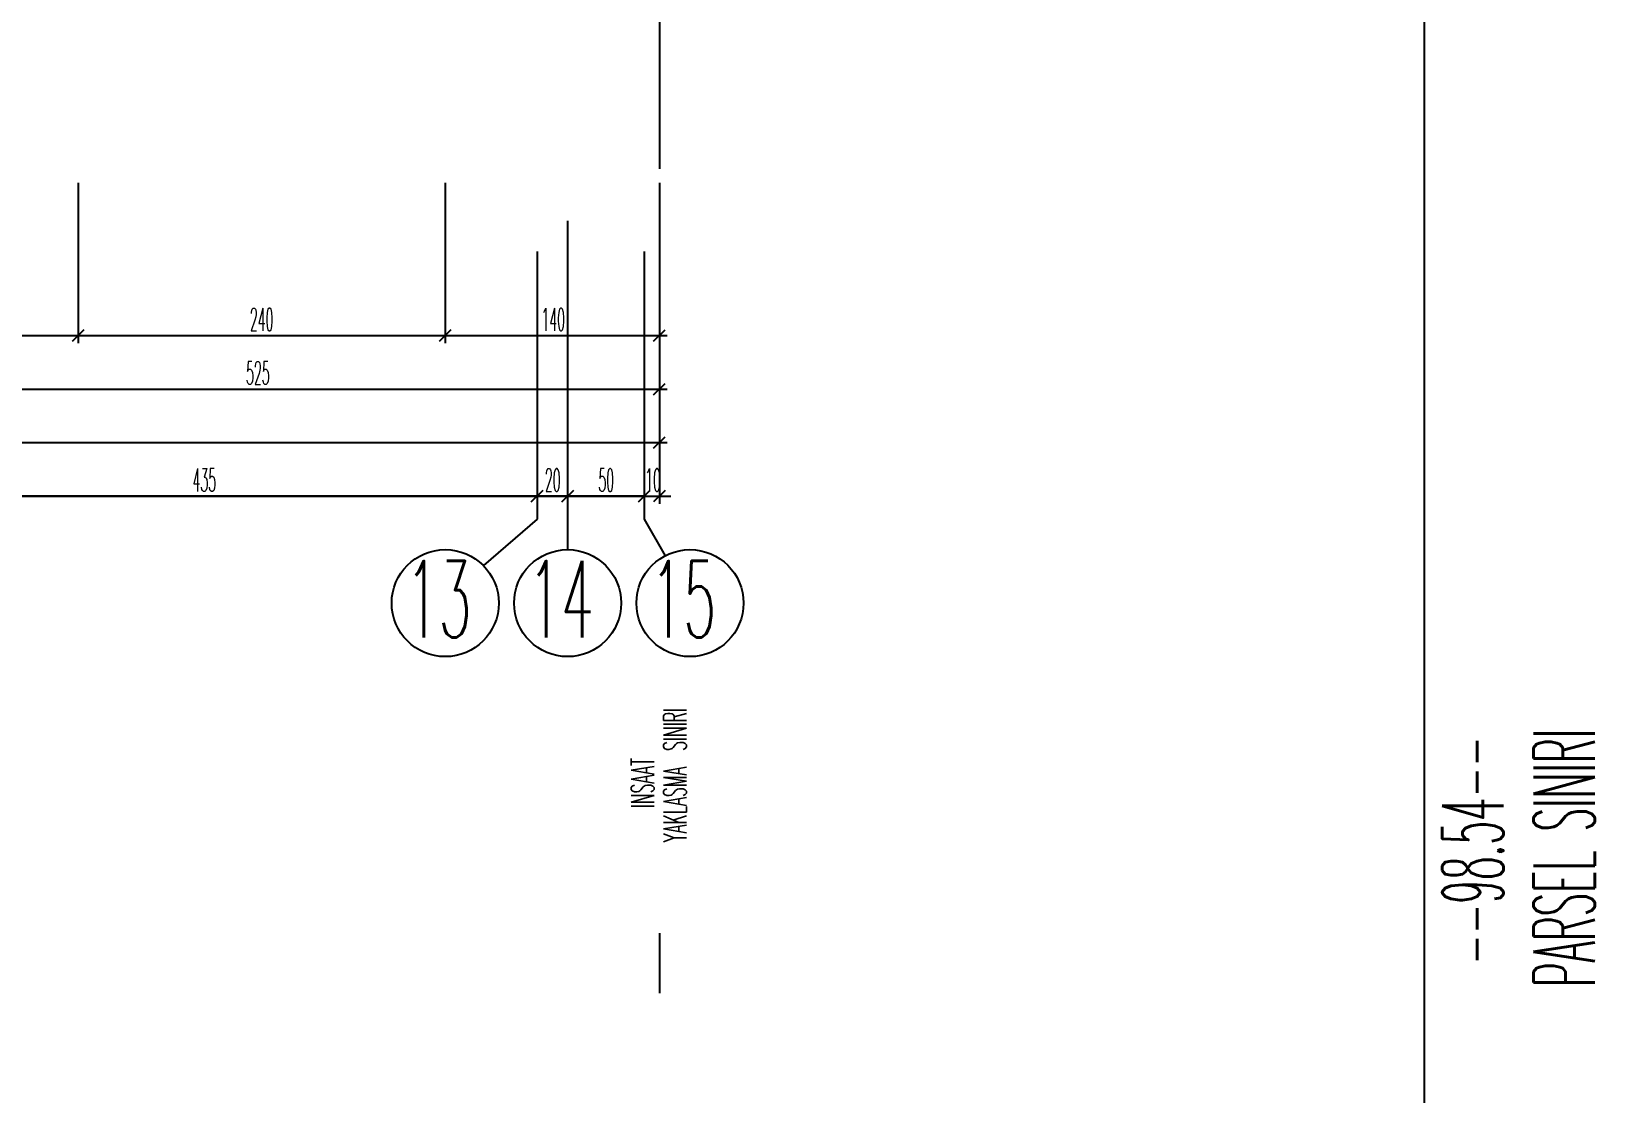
# Model space of a CAD drawing. Extents: x 78 to 306, y -397 to 18.
# Drawn here: x 272.169 to 272.3734, y -396.9119 to -396.7718 of the extents above; entities that cross this region are included whole.
import ezdxf

# ---------------------------------------------------------------- set-up
doc = ezdxf.new("R2010")
doc.units = 0
doc.header["$LTSCALE"] = 0.5
doc.header["$MEASUREMENT"] = 0
doc.linetypes.add('DASHDOT2', pattern=[0.5, 0.25, -0.125, 0, -0.125])
doc.linetypes.add('DASHED', pattern=[0.75, 0.5, -0.25])
doc.layers.get('0').update_dxf_attribs({"linetype": 'CONTINUOUS'})
for name, color, linetype in [('AKS', 5, 'DASHDOT2'), ('INS.YAKL.', 30, 'CONTINUOUS'), ('KOLON', 4, 'CONTINUOUS'), ('MERDIVEN', 3, 'CONTINUOUS'), ('OLCU', 31, 'CONTINUOUS'), ('TEFRIS', 11, 'CONTINUOUS')]:
    doc.layers.add(name, color=color, linetype=linetype)
doc.styles.add('OLCU', font='romans.shx', dxfattribs={"width": 0.6, "height": 0.125})
doc.styles.add('OLCUIC', font='ROMANS.SHX', dxfattribs={"width": 0.4, "height": 0.15})

msp = doc.modelspace()

# ---------------------------------------------------------------- linework, layer by layer
at = {"color": 0, "linetype": 'ByBlock'}
for p, q in [((272.175893941935, -396.8108098737721), (272.174393941935, -396.8123098737721)), ((272.174393941935, -396.8123098737721), (272.175893941935, -396.8108098737721)), ((272.223893941935, -396.8108098737721), (272.222393941935, -396.8123098737721)), ((272.222393941935, -396.8123098737721), (272.223893941935, -396.8108098737721)), ((272.2503939419351, -396.8123098737721), (272.2518939419351, -396.8108098737721)), ((272.2503939419351, -396.8193098737721), (272.2518939419351, -396.8178098737721)), ((272.2503939419351, -396.8263098737721), (272.2518939419351, -396.8248098737721)), ((272.2343939419351, -396.8333098737721), (272.2358939419351, -396.8318098737721)), ((272.2358939419351, -396.8318098737721), (272.2343939419351, -396.8333098737721)), ((272.2383939419351, -396.8333098737721), (272.2398939419351, -396.8318098737721)), ((272.2398939419351, -396.8318098737721), (272.2383939419351, -396.8333098737721)), ((272.2483939419351, -396.8333098737721), (272.2498939419351, -396.8318098737721)), ((272.2483939419351, -396.8333098737721), (272.2498939419351, -396.8318098737721)), ((272.2518939419351, -396.8318098737721), (272.2503939419351, -396.8333098737721))]:
    msp.add_line(p, q, dxfattribs=at)
at = {"layer": 'AKS'}
for p, q in [((272.2391439419351, -396.3715598737721), (272.2391439419351, -396.8395598737721)), ((272.2351439419351, -396.3755598737721), (272.2351439419351, -396.8355598737721)), ((272.2491439419351, -396.3755598737721), (272.2491439419351, -396.8355598737721)), ((272.2351439419351, -396.8355598737721), (272.2281364952974, -396.8416533056309)), ((272.2491439419351, -396.8355598737721), (272.2518885354976, -396.8403629125065))]:
    msp.add_line(p, q, dxfattribs=at)
at = {"layer": 'INS.YAKL.', "linetype": 'DASHED', "ltscale": 0.5}
msp.add_line((272.2511439419359, -396.4397362132731), (272.2511439419335, -396.8975935022804), dxfattribs=at)
at = {"layer": 'MERDIVEN'}
msp.add_line((272.3511439419365, -396.3350726445885), (272.3511439419334, -396.9119153007402), dxfattribs=at)
at = {"layer": 'OLCU', "ltscale": 1.4}
for p, q in [((272.175143941935, -396.7915598737721), (272.175143941935, -396.8125598737721)), ((272.223143941935, -396.7915598737721), (272.223143941935, -396.8125598737721)), ((272.2511439419351, -396.7915598737721), (272.2511439419351, -396.8335598737721)), ((272.0571439419351, -396.8115598737721), (272.2521439419353, -396.8115598737721)), ((272.1461439419343, -396.8115598737721), (272.175143941935, -396.8115598737721)), ((272.175143941935, -396.8115598737721), (272.223143941935, -396.8115598737721)), ((272.223143941935, -396.8115598737721), (272.2511439419351, -396.8115598737721)), ((272.0571439419351, -396.8185598737721), (272.2521439419353, -396.8185598737721)), ((272.1461439419343, -396.8185598737721), (272.2511439419351, -396.8185598737721)), ((271.8631439419351, -396.8255598737721), (272.2511439419351, -396.8255598737721)), ((272.0571439419351, -396.8255598737721), (272.2521439419351, -396.8255598737721)), ((272.0571439419351, -396.8325598737721), (272.2521439419351, -396.8325598737721)), ((272.2351439419351, -396.8325598737721), (272.1481439419351, -396.8325598737721)), ((272.2391439419351, -396.8325598737721), (272.2351439419351, -396.8325598737721)), ((272.2491439419351, -396.8325598737721), (272.2391439419351, -396.8325598737721)), ((272.2491439419351, -396.8325598737721), (272.2476439419351, -396.8325598737721)), ((272.2511439419351, -396.8325598737721), (272.2526439419351, -396.8325598737721))]:
    msp.add_line(p, q, dxfattribs=at)
at = {"layer": 'TEFRIS'}
for centre in [(272.2231439419351, -396.8465598737721), (272.2391439419351, -396.8465598737721), (272.255143941935, -396.8465598737721)]:
    msp.add_circle(centre, 0.006999999999999999, dxfattribs=at)

# ---------------------------------------------------------------- texts
at = {"layer": 'INS.YAKL.', "linetype": 'DASHED', "ltscale": 0.5, "style": 'OLCU', "width": 0.5}
for s, p in [('YAKLASMA  SINIRI', (272.2546688450684, -396.8778409483445)), ('INSAAT ', (272.2504503418255, -396.8733746544481))]:
    msp.add_text(s, height=0.003, rotation=90, dxfattribs=at).set_placement(p)
at = {"layer": 'KOLON', "style": 'OLCU', "width": 0.5}
for s, p in [('13', (272.2179931002936, -396.851044251146)), ('14', (272.2339931002936, -396.851044251146)), ('15', (272.2499931002936, -396.851044251146))]:
    msp.add_text(s, height=0.01, dxfattribs=at).set_placement(p)
at = {"layer": 'KOLON', "style": 'OLCU', "width": 0.45}
for s, p in [('--98.54--', (272.3614960024782, -396.8938880177118)), ('PARSEL SINIRI', (272.3734408006167, -396.8967983081802))]:
    msp.add_text(s, height=0.008, rotation=90, dxfattribs=at).set_placement(p)
at = {"layer": 'OLCU', "style": 'OLCUIC', "width": 0.4}
for s, p in [('240', (272.1976010847922, -396.8109598737721)), ('140', (272.2357153705065, -396.8109598737721)), ('525', (272.1971010847919, -396.8179598737721)), ('435', (272.1901010847922, -396.8319598737721)), ('20', (272.2361725133637, -396.8319598737721)), ('50', (272.2431725133637, -396.8319598737721)), ('10', (272.2492867990779, -396.8319598737721))]:
    msp.add_text(s, height=0.003, dxfattribs=at).set_placement(p)

doc.saveas('drawing.dxf')
